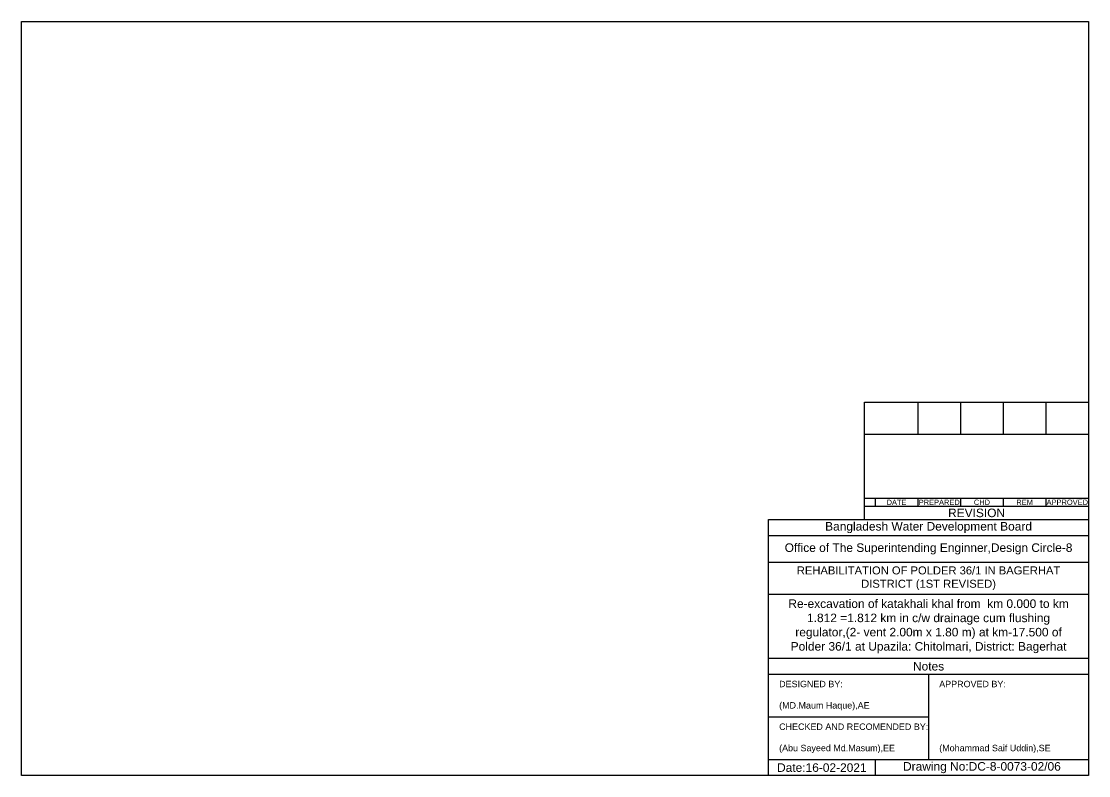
# Model space of a CAD drawing. Header units: inches. Extents: x 100000 to 145000, y -3535 to 0.
# Drawn here: x 100000 to 105000, y -3535 to 0 of the extents above; entities that cross this region are included whole.
import ezdxf

# ---------------------------------------------------------------- set-up
doc = ezdxf.new("R2010")
doc.units = ezdxf.units.IN
doc.header["$MEASUREMENT"] = 0
doc.styles.get("Standard").update_dxf_attribs({"font": 'arial.ttf'})

msp = doc.modelspace()

# ---------------------------------------------------------------- linework, layer by layer
msp.add_lwpolyline([(100000, 0), (105000, 0), (105000, -3535), (100000, -3535)], close=True)
for points in [[(103950, -2335), (103950, -1785), (105000, -1785)], [(104000, -1785), (104000, -1785)], [(104200, -1785), (104200, -1935)], [(104400, -1785), (104400, -1935)], [(104600, -1785), (104600, -1935)], [(104800, -1785), (104800, -1935)], [(103950, -1935), (105000, -1935)], [(103950, -2235), (105000, -2235)], [(104000, -2235), (104000, -2272.5)], [(104200, -2235), (104200, -2272.5)], [(104400, -2235), (104400, -2272.5)], [(104600, -2235), (104600, -2272.5)], [(104800, -2235), (104800, -2272.5)], [(103950, -2272.5), (105000, -2272.5)], [(103500, -3535), (103500, -2335), (105000, -2335)], [(103500, -2410), (105000, -2410)], [(103500, -2535), (105000, -2535)], [(103500, -2685), (105000, -2685)], [(103500, -2985), (105000, -2985)], [(103500, -3060), (105000, -3060)], [(104250, -3060), (104250, -3460)], [(103500, -3260), (104250, -3260)], [(103500, -3460), (105000, -3460)], [(104000, -3460), (104000, -3535)]]:
    msp.add_lwpolyline(points)

# ---------------------------------------------------------------- texts
for s, insert, char_height, width, attachment_point in [('DATE', (104100, -2253.8), 25, 200, 5), ('PREPARED', (104300, -2253.8), 25, 200, 5), ('CHD', (104500, -2253.8), 25, 200, 5), ('REM', (104700, -2253.8), 25, 200, 5), ('APPROVED', (104900, -2253.8), 25, 200, 5), ('REVISION ', (104475, -2303.8), 40, 1050, 5), ('REHABILITATION OF POLDER 36/1 IN BAGERHAT DISTRICT (1ST REVISED)', (104250, -2610), 37.5, 1400, 5), ('Re-excavation of katakhali khal from  km 0.000 to km 1.812 =1.812 km in c/w drainage cum flushing regulator,(2- vent 2.00m x 1.80 m) at km-17.500 of Polder 36/1 at Upazila: Chitolmari, District: Bagerhat ^J', (104250, -2835), 40, 1400, 5), ('Notes', (104250, -3022.5), 40, 1400, 5), ('DESIGNED BY:^J^J(MD.Maum Haque),AE', (103550, -3160), 30, 700, 4), ('APPROVED BY:^J^J^J^J^J^J(Mohammad Saif Uddin),SE', (104300, -3260), 30, 700, 4), ('CHECKED AND RECOMENDED BY:^J^J(Abu Sayeed Md.Masum),EE', (103550, -3360), 30, 700, 4), ('Date:16-02-2021', (103750, -3497.5), 40, 700, 5), ('Drawing No:DC-8-0073-02/06', (104500, -3497.5), 40, 1100, 5)]:
    msp.add_mtext(s, dxfattribs=dict(insert=insert, char_height=char_height, width=width, attachment_point=attachment_point))
at = {"char_height": 40, "attachment_point": 5}
for s, insert in [('Bangladesh Water Development Board', (104250, -2372.5)), ('Office of The Superintending Enginner,Design Circle-8', (104250, -2472.5))]:
    msp.add_mtext(s, dxfattribs=dict(at, insert=insert))

doc.saveas('drawing.dxf')
